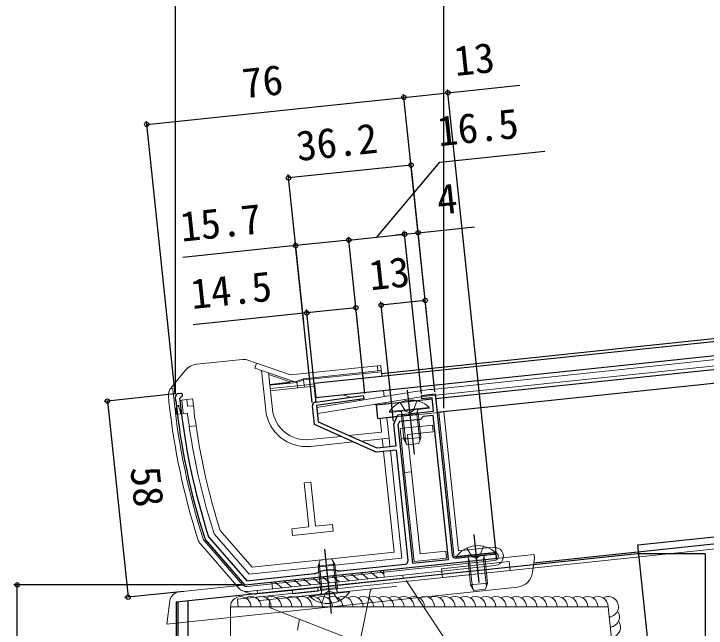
# Model space of a CAD drawing. Units: millimetres, scale not verified. Extents: x -525 to 525, y -783 to 779.
# Drawn here: x -412.5 to -209, y 287.4 to 467.9 of the extents above; entities that cross this region are included whole.
import ezdxf
from ezdxf.enums import TextEntityAlignment as Align

# ---------------------------------------------------------------- set-up
doc = ezdxf.new("R2010")
doc.units = ezdxf.units.MM
doc.header["$LTSCALE"] = 4
for name, color, linetype in [('0-2_YKK_11', 7, 'Continuous'), ('0-3_YKK_12', 2, 'Continuous'), ('0-5_YKK_D', 6, 'Continuous')]:
    doc.layers.add(name, color=color, linetype=linetype)
doc.layers.add('0-4_YKK_13', color=4, linetype='Continuous', lineweight=18)
doc.styles.add('ＭＳ ゴシック', font='')
doc.styles.get('ＭＳ ゴシック').set_extended_font_data('MS Gothic')

msp = doc.modelspace()

# ---------------------------------------------------------------- linework, layer by layer
at = {"layer": '0-2_YKK_11'}
for p, q in [((-364.11, 356.337), (-363.414, 356.41)), ((-364.895, 354.244), (-365, 355.238)), ((-316.498, 304.228), (-297.507, 306.224))]:
    msp.add_line(p, q, dxfattribs=at)
for points in [[(-323.862, 353.823), (-309.775, 355.813), (-309.636, 354.823), (-323.524, 352.86), (-323.015, 348.01), (-305.797, 340.345), (-300.15, 340.938), (-300.819, 347.305), (-299.599, 350.046), (-296.574, 350.364), (-296.379, 350.264), (-295.832, 350.321), (-295.662, 350.46), (-289.157, 351.143), (-289.575, 355.122), (-292.558, 354.808), (-292.663, 355.802), (-288.685, 356.221), (-283.709, 308.881)], [(-363.309, 355.416), (-363.754, 354.866), (-363.702, 354.369)], [(-296.617, 307.324), (-300.025, 339.745), (-305.992, 339.118), (-324.136, 347.196), (-324.717, 352.728)], [(-271.226, 307.78), (-344.522, 300.076), (-356.155, 313.459)], [(-355.241, 314.274), (-355.182, 314.169), (-344.026, 301.335), (-324.263, 303.412)], [(-282.61, 307.991), (-277.16, 308.564), (-276.886, 308.442), (-276.369, 308.496), (-276.126, 308.673), (-271.372, 309.172)]]:
    msp.add_lwpolyline(points, dxfattribs=at)
msp.add_lwpolyline([(-284.777, 307.562), (-289.23, 349.929), (-292.214, 349.616), (-292.926, 348.736), (-299.16, 348.081), (-299.592, 347.111), (-295.319, 306.454)], close=True, dxfattribs=at)
for centre, radius, start, end in [((-364.005, 355.343), 1, 96.00001, 185.99999), ((-363.362, 355.913), 0.5, 275.99999, 96.00001), ((-165.991, 375.149), 200, 185.99999, 197.86085), ((-165.991, 375.149), 198.8, 186.00001, 197.8313), ((-323.722, 352.832), 1, 98.04409, 185.99999), ((-355.4, 314.115), 1, 197.86075, 220.99993), ((-297.611, 307.219), 1, 276.00001, 5.99999), ((-282.715, 308.986), 1, 186.00001, 275.99999), ((-271.299, 308.476), 0.7, 275.99999, 96.00001), ((-324.577, 306.396), 3, 276.00002, 293.4754), ((-319.398, 294.472), 10, 78.52464, 113.47536), ((-316.812, 307.212), 3, 258.5246, 275.99998)]:
    msp.add_arc(centre, radius, start, end, dxfattribs=at)
at = {"layer": '0-3_YKK_12'}
for p, q in [((-324.207, 359.355), (-114.632, 381.382)), ((-304.401, 362.241), (-114.716, 382.178)), ((-288.541, 354.859), (-113.775, 373.227)), ((-288.123, 350.881), (-113.357, 369.249)), ((-296.85, 357.373), (-294.864, 338.477)), ((-305.946, 353.029), (-289.536, 354.754)), ((-305.528, 349.051), (-305.946, 353.029)), ((-305.528, 349.051), (-299.772, 349.656)), ((-259.669, 306.612), (-108.444, 322.507)), ((-277.308, 314.947), (-275.822, 300.811)), ((-319.106, 291.687), (-321.092, 310.583)), ((-209.309, 309.236), (-209.309, 56.534)), ((-276.563, 307.854), (-276.315, 305.497)), ((-259.745, 306.037), (-364.809, 294.994)), ((-319.733, 297.654), (-320.569, 305.61)), ((-364.809, 294.994), (-364.809, 288.895)), ((-364.309, 295.047), (-364.309, 56.534)), ((-361.309, 295.362), (-361.309, 56.534)), ((-364.809, 288.895), (-364.809, 56.534))]:
    msp.add_line(p, q, dxfattribs=at)
for points in [[(-324.207, 359.355), (-323.768, 355.178), (-114.193, 377.205)], [(-215.21, 179.564), (-229.112, 311.835), (-108.653, 324.496)], [(-209.309, 309.236), (-229.309, 309.236), (-259.745, 306.037)]]:
    msp.add_lwpolyline(points, dxfattribs=at)
at = {"layer": '0-4_YKK_13'}
for p, q in [((-114.068, 376.011), (-289.572, 357.566)), ((-345.255, 366.363), (-358.738, 364.946)), ((-341.128, 365.239), (-343.964, 366.216)), ((-341.616, 363.821), (-341.128, 365.239)), ((-331.17, 361.81), (-341.128, 365.239)), ((-305.643, 364.493), (-331.17, 361.81)), ((-305.486, 363.001), (-305.643, 364.493)), ((-362.101, 363.12), (-366.29, 357.946)), ((-339.689, 363.157), (-341.616, 363.821)), ((-339.689, 363.157), (-338.463, 351.491)), ((-337.603, 362.439), (-339.689, 363.157)), ((-337.603, 362.439), (-330.225, 359.899)), ((-336.474, 351.7), (-337.603, 362.439)), ((-327.366, 360.702), (-305.486, 363.001)), ((-304.453, 362.735), (-304.492, 363.106)), ((-304.317, 361.445), (-304.453, 362.735)), ((-331.402, 359.775), (-337.545, 361.89)), ((-329.302, 359.996), (-327.366, 360.702)), ((-327.327, 360.331), (-327.366, 360.702)), ((-327.17, 358.841), (-327.327, 360.331)), ((-337.245, 359.039), (-331.389, 359.654)), ((-331.367, 359.443), (-337.223, 358.827)), ((-329.263, 359.625), (-337.219, 358.789)), ((-337.115, 357.796), (-329.159, 358.632)), ((-324.371, 358.503), (-337.049, 357.17)), ((-330.225, 359.899), (-331.402, 359.775)), ((-331.402, 359.775), (-331.367, 359.443)), ((-330.225, 359.899), (-329.302, 359.996)), ((-329.263, 359.625), (-329.302, 359.996)), ((-329.159, 358.632), (-329.263, 359.625)), ((-329.159, 358.632), (-327.17, 358.841)), ((-329.093, 358.006), (-329.159, 358.632)), ((-327.17, 358.841), (-324.186, 359.155)), ((-327.104, 358.216), (-327.17, 358.841)), ((-324.371, 358.503), (-324.109, 358.425)), ((-366.29, 357.946), (-366.398, 357.813)), ((-365.741, 357.501), (-365.393, 354.191)), ((-323.457, 352.218), (-295.168, 356.817)), ((-303.685, 355.433), (-303.878, 357.268)), ((-367.05, 355.612), (-366.885, 354.034)), ((-361.614, 354.588), (-363.105, 354.432)), ((-363.105, 354.432), (-362.687, 350.454)), ((-359.923, 354.766), (-361.614, 354.588)), ((-361.404, 352.599), (-361.614, 354.588)), ((-315.955, 355.999), (-313.542, 355.281)), ((-311.241, 354.596), (-310.388, 354.343)), ((-294.006, 354.236), (-295.07, 351.392)), ((-363.446, 352.888), (-364.379, 352.79)), ((-363.55, 353.882), (-363.184, 350.401)), ((-361.404, 352.599), (-359.704, 352.778)), ((-323.169, 350.441), (-323.456, 352.218)), ((-306.424, 353.164), (-305.945, 353.021)), ((-303.46, 353.291), (-303.497, 353.64)), ((-290.381, 352.269), (-302.116, 351.036)), ((-302.09, 350.79), (-290.355, 352.023)), ((-298.979, 353.714), (-297.347, 351.152)), ((-290.381, 352.269), (-290.355, 352.023)), ((-363.483, 350.37), (-363.184, 350.401)), ((-363.184, 350.401), (-362.687, 350.454)), ((-361.453, 350.583), (-362.687, 350.454)), ((-287.612, 350.803), (-302.829, 349.204)), ((-302.116, 351.036), (-302.09, 350.79)), ((-298.563, 349.753), (-298.41, 350.367)), ((-293.59, 350.275), (-298.563, 349.753)), ((-298.132, 349.798), (-298.421, 350.696)), ((-296.145, 350.667), (-297.347, 351.152)), ((-296.145, 350.667), (-295.07, 351.392)), ((-294.021, 350.23), (-293.925, 351.168)), ((-293.59, 350.275), (-293.867, 350.844)), ((-286.121, 350.96), (-287.612, 350.803)), ((-283.212, 308.934), (-287.612, 350.803)), ((-286.121, 350.96), (-286.134, 351.09)), ((-281.825, 310.085), (-286.121, 350.96)), ((-302.829, 349.204), (-304.818, 348.995)), ((-304.818, 348.995), (-304.4, 345.017)), ((-302.201, 343.237), (-302.829, 349.204)), ((-360.914, 346.618), (-358.923, 346.827)), ((-289.435, 347.092), (-298.982, 346.089)), ((-298.982, 346.089), (-298.668, 343.105)), ((-289.226, 345.103), (-289.435, 347.092)), ((-304.4, 345.017), (-314.019, 344.005)), ((-296.784, 344.309), (-289.226, 345.103)), ((-296.679, 343.314), (-296.784, 344.309)), ((-316.406, 343.755), (-325.483, 342.801)), ((-325.274, 340.811), (-312.752, 342.128)), ((-310.365, 342.379), (-302.201, 343.237)), ((-304.194, 343.062), (-303.929, 340.541)), ((-304.191, 343.027), (-303.929, 340.541)), ((-301.94, 340.75), (-302.205, 343.271)), ((-298.668, 343.105), (-296.679, 343.314)), ((-292.869, 343.413), (-297.841, 342.89)), ((-296.868, 341.283), (-297.841, 342.89)), ((-296.679, 343.314), (-295.634, 333.369)), ((-292.869, 343.413), (-293.487, 341.639)), ((-293.487, 341.639), (-296.868, 341.283)), ((-303.804, 339.348), (-300.689, 309.711)), ((-298.491, 307.931), (-301.815, 339.557)), ((-297.623, 333.16), (-294.874, 307.004)), ((-293.094, 309.202), (-295.634, 333.369)), ((-325.171, 330.264), (-327.16, 330.055)), ((-327.16, 330.055), (-325.802, 317.127)), ((-323.812, 317.336), (-325.171, 330.264)), ((-108.288, 321.015), (-346.749, 295.952)), ((-318.84, 317.858), (-323.812, 317.336)), ((-318.631, 315.869), (-318.84, 317.858)), ((-342.456, 305.321), (-351.841, 316.118)), ((-325.802, 317.127), (-330.774, 316.604)), ((-330.774, 316.604), (-330.565, 314.615)), ((-330.565, 314.615), (-318.631, 315.869)), ((-353.621, 315.117), (-343.282, 303.223)), ((-357.664, 312.147), (-346.373, 299.157)), ((-356.532, 313.131), (-345.241, 300.141)), ((-274.427, 311.449), (-275.49, 308.604)), ((-300.689, 309.711), (-342.456, 305.321)), ((-285.536, 309.996), (-293.094, 309.202)), ((-285.327, 308.007), (-285.536, 309.996)), ((-271.424, 309.67), (-282.662, 308.489)), ((-270.801, 309.482), (-282.536, 308.248)), ((-282.511, 308.002), (-270.775, 309.235)), ((-271.581, 311.162), (-281.825, 310.085)), ((-279.399, 310.926), (-277.768, 308.365)), ((-270.801, 309.482), (-270.775, 309.235)), ((-259.59, 309.003), (-363.934, 298.036)), ((-343.952, 299.634), (-271.173, 307.283)), ((-343.282, 303.223), (-298.491, 307.931)), ((-322.469, 307.422), (-323.087, 305.648)), ((-319.087, 307.777), (-322.469, 307.422)), ((-318.114, 306.17), (-319.087, 307.777)), ((-294.874, 307.004), (-285.327, 308.007)), ((-282.536, 308.248), (-282.511, 308.002)), ((-278.983, 306.965), (-278.83, 307.579)), ((-274.01, 307.487), (-278.983, 306.965)), ((-278.552, 307.01), (-278.841, 307.908)), ((-276.565, 307.879), (-277.768, 308.365)), ((-276.666, 308.842), (-275.927, 301.804)), ((-276.565, 307.879), (-275.49, 308.604)), ((-274.441, 307.442), (-274.345, 308.38)), ((-274.441, 307.442), (-273.623, 299.665)), ((-274.01, 307.487), (-274.288, 308.057)), ((-274.01, 307.487), (-273.289, 300.625)), ((-343.795, 298.142), (-271.017, 305.791)), ((-318.114, 306.17), (-323.087, 305.648)), ((-322.688, 301.851), (-323.087, 305.648)), ((-322.268, 301.997), (-322.752, 306.608)), ((-318.156, 302.429), (-318.641, 307.04)), ((-317.715, 302.374), (-318.114, 306.17)), ((-278.983, 306.965), (-278.262, 300.103)), ((-278.552, 307.01), (-277.735, 299.233)), ((-336.665, 300.902), (-303.846, 304.352)), ((-313.338, 303.354), (-311.14, 301.574)), ((-310.525, 303.65), (-308.327, 301.87)), ((-307.712, 303.945), (-305.514, 302.165)), ((-304.899, 304.241), (-303.735, 303.299)), ((-303.637, 302.363), (-303.846, 304.352)), ((-286.809, 304.866), (-286.537, 302.28)), ((-336.456, 298.913), (-303.637, 302.363)), ((-333.028, 301.284), (-330.83, 299.504)), ((-330.215, 301.58), (-328.017, 299.8)), ((-327.402, 301.876), (-325.204, 300.096)), ((-324.589, 302.171), (-322.391, 300.391)), ((-322.365, 298.785), (-322.688, 301.851)), ((-321.935, 298.831), (-322.268, 301.997)), ((-321.776, 302.467), (-319.578, 300.687)), ((-298.062, 301.943), (-320.936, 299.539)), ((-318.964, 302.763), (-316.765, 300.983)), ((-317.823, 299.263), (-318.156, 302.429)), ((-317.393, 299.308), (-317.715, 302.374)), ((-316.151, 303.058), (-313.952, 301.278)), ((-298.062, 301.943), (-298.167, 302.937)), ((-297.226, 301.426), (-286.025, 284.503)), ((-367.494, 288.612), (-264.479, 299.44)), ((-339.073, 295.622), (-301.533, 299.567)), ((-336.665, 300.902), (-336.456, 298.913)), ((-335.841, 300.989), (-333.643, 299.209)), ((-332.871, 298.284), (-320.936, 299.539)), ((-323.07, 298.309), (-323.174, 299.304)), ((-317.393, 299.308), (-322.365, 298.785)), ((-317.823, 299.263), (-317.535, 298.365)), ((-317.393, 299.308), (-317.546, 298.694)), ((-301.533, 299.567), (-299.969, 299.732)), ((-273.289, 300.625), (-278.262, 300.103)), ((-277.288, 298.496), (-278.262, 300.103)), ((-273.289, 300.625), (-273.907, 298.851)), ((-330.529, 297.525), (-330.633, 298.52)), ((-330.529, 297.525), (-323.07, 298.309)), ((-325.575, 296.791), (-325.6, 297.038)), ((-313.839, 298.025), (-325.575, 296.791)), ((-322.365, 298.785), (-322.088, 298.216)), ((-321.935, 298.831), (-322.031, 297.892)), ((-321.949, 294.824), (-320.886, 297.669)), ((-319.81, 298.394), (-320.886, 297.669)), ((-319.81, 298.394), (-318.608, 297.908)), ((-316.976, 295.347), (-318.608, 297.908)), ((-313.839, 298.025), (-313.865, 298.271)), ((-307.671, 298.536), (-310.591, 284.187)), ((-273.907, 298.851), (-277.288, 298.496)), ((-366.595, 295.444), (-367.494, 288.612)), ((-346.509, 293.664), (-346.749, 295.952)), ((-340.637, 295.457), (-339.073, 295.622)), ((-337.28, 295.156), (-337.428, 294.428)), ((-348.809, 293.664), (-237.796, 293.664)), ((-348.809, 175.632), (-348.809, 293.664)), ((-336.815, 293.298), (-312.061, 283.547)), ((-328.479, 290.014), (-329.136, 286.785))]:
    msp.add_line(p, q, dxfattribs=at)
for points in [[(-323.169, 350.441), (-292.142, 355.486), (-113.88, 374.221)], [(-305.643, 364.493), (-304.648, 364.598), (-304.492, 363.106), (-305.486, 363.001)], [(-329.263, 359.625), (-327.327, 360.331), (-304.453, 362.735)], [(-364.8, 351.425), (-364.676, 350.245), (-363.483, 350.37)], [(-294.021, 350.23), (-293.853, 348.639), (-293.203, 342.453)], [(-293.59, 350.275), (-293.423, 348.684), (-292.869, 343.413)], [(-298.563, 349.753), (-298.395, 348.161), (-297.841, 342.89)], [(-298.132, 349.798), (-297.965, 348.207), (-297.315, 342.021)], [(-295.634, 333.369), (-297.623, 333.16), (-298.668, 343.105)], [(-259.59, 309.003), (-259.485, 308.009), (-260.045, 303.76)], [(-286.809, 304.866), (-266.919, 306.956), (-266.647, 304.371), (-286.537, 302.28)], [(-332.871, 298.284), (-340.827, 297.448), (-340.931, 298.443)], [(-95.274, 197.197), (-227.109, 183.34), (-227.109, 191.985), (-237.796, 293.664)]]:
    msp.add_lwpolyline(points, dxfattribs=at)
for centre, radius, start, end in [((-344.941, 363.379), 3, 71, 96), ((-358.215, 359.973), 5, 96, 141), ((-364.067, 355.925), 3, 141, 186), ((-366.238, 357.449), 0.5, 6, 96), ((-279.12, 258.113), 100, 95.99971, 99.23461), ((-165.991, 375.149), 202, 186, 197.86084), ((-165.991, 375.149), 200.5, 186, 197.86084), ((-363.053, 353.934), 0.5, 96, 186), ((-165.991, 375.149), 195, 186, 186.58766), ((-295.731, 346.732), 7.7, 45.98312, 146.01688), ((-165.991, 375.149), 195, 186.58766, 188.35126), ((-165.991, 375.149), 197, 187.16345, 188.32737), ((-326.529, 352.746), 12, 186, 276), ((-326.529, 352.746), 10, 186, 276), ((-298.992, 350.512), 0.6, 346.03043, 96), ((-293.328, 351.107), 0.6, 96, 205.96957), ((-165.991, 375.149), 197, 188.32737, 197.74204), ((-165.991, 375.149), 195, 188.35126, 197.6214), ((-355.4, 314.115), 1.5, 197.86084, 221), ((-355.4, 314.115), 3, 197.86084, 221), ((-276.152, 303.944), 7.7, 45.98312, 146.01688), ((-271.299, 308.476), 2.7, 276, 96), ((-271.299, 308.476), 1.2, 276, 96), ((-282.715, 308.986), 0.5, 186, 276), ((-279.412, 307.724), 0.6, 346.03043, 96), ((-273.748, 308.319), 0.6, 96, 205.96957), ((-265.002, 304.412), 5, 276, 352.5), ((-344.109, 301.125), 3, 221, 276), ((-344.109, 301.125), 1.5, 221, 276), ((-336.196, 307.725), 7.7, 267.19028, 267.2009), ((-363.621, 295.053), 3, 96, 172.5), ((-341.559, 304.41), 7, 242.39951, 276), ((-320.224, 302.329), 7.7, 225.98312, 326.01688), ((-322.628, 297.953), 0.6, 276, 25.96957), ((-316.963, 298.549), 0.6, 166.03043, 276), ((-307.088, 298.376), 0.604, 93.09842, 164.70595), ((-345.809, 293.664), 3, 0, 180), ((-342.809, 293.664), 3, 0, 120), ((-339.809, 293.664), 3, 0, 120), ((-336.809, 293.664), 3, 0, 120), ((-337.77, 295.256), 0.5, 348.5, 96), ((-333.809, 293.664), 3, 0, 120), ((-330.809, 293.664), 3, 0, 120), ((-327.809, 293.664), 3, 0, 120), ((-324.809, 293.664), 3, 0, 120), ((-321.809, 293.664), 3, 0, 120), ((-318.809, 293.664), 3, 0, 120), ((-315.809, 293.664), 3, 0, 120), ((-312.809, 293.664), 3, 0, 120), ((-309.809, 293.664), 3, 0, 120), ((-306.809, 293.664), 3, 0, 120), ((-303.809, 293.664), 3, 0, 120), ((-300.809, 293.664), 3, 0, 120), ((-297.809, 293.664), 3, 0, 120), ((-294.809, 293.664), 3, 0, 120), ((-291.809, 293.664), 3, 0, 120), ((-288.809, 293.664), 3, 0, 120), ((-285.809, 293.664), 3, 0, 120), ((-282.809, 293.664), 3, 0, 120), ((-279.809, 293.664), 3, 0, 120), ((-276.809, 293.664), 3, 0, 120), ((-273.809, 293.664), 3, 0, 120), ((-270.809, 293.664), 3, 0, 120), ((-267.809, 293.664), 3, 0, 120), ((-264.809, 293.664), 3, 0, 120), ((-261.809, 293.664), 3, 0, 120), ((-258.809, 293.664), 3, 0, 120), ((-255.809, 293.664), 3, 0, 120), ((-252.809, 293.664), 3, 0, 120), ((-249.809, 293.664), 3, 0, 120), ((-246.809, 293.664), 3, 0, 120), ((-243.809, 293.664), 3, 0, 120), ((-240.809, 293.664), 3, 0, 120), ((-237.796, 293.664), 3, 276, 120.14459), ((-336.448, 294.229), 1, 168.5, 248.5), ((-237.482, 290.681), 3, 276, 36), ((-237.169, 287.697), 3, 276, 36)]:
    msp.add_arc(centre, radius, start, end, dxfattribs=at)
msp.add_ellipse((-364.118, 350.303), major_axis=(-0.261, 2.486), ratio=0.255319, start_param=4.712389, end_param=7.3590475, dxfattribs=at)
at = {"layer": '0-5_YKK_D'}
for p, q in [((-365, 356.238), (-365, 517.954)), ((-365, 357.238), (-365, 497.954)), ((-286.134, 352.09), (-286.134, 497.954)), ((-286.134, 352.09), (-286.134, 497.954)), ((-270.707, 309.544), (-285.02, 445.724)), ((-291.298, 381.084), (-297.949, 444.366)), ((-288.751, 356.848), (-297.949, 444.366)), ((-373.428, 435.427), (-297.845, 443.371)), ((-365.105, 356.233), (-373.533, 436.421)), ((-295.754, 423.481), (-331.756, 419.697)), ((-291.298, 381.084), (-295.858, 424.475)), ((-327.3, 377.3), (-331.86, 420.691)), ((-293.664, 403.59), (-277.087, 405.332)), ((-314.051, 401.447), (-297.642, 403.172)), ((-297.642, 403.172), (-300.178, 402.905)), ((-296.561, 392.894), (-297.746, 404.166)), ((-292.715, 356.3), (-297.746, 404.166)), ((-297.642, 403.172), (-293.664, 403.59)), ((-291.298, 381.084), (-293.768, 404.585)), ((-324.821, 353.722), (-329.77, 400.801)), ((-309.419, 357.377), (-314.156, 402.442)), ((-309.315, 356.383), (-314.156, 402.442)), ((-288.751, 356.848), (-291.677, 384.694)), ((-309.315, 356.383), (-312.065, 382.551)), ((-300.915, 348.22), (-304.606, 383.335)), ((-291.573, 383.7), (-304.502, 382.341)), ((-323.599, 353.567), (-326.486, 381.036)), ((-365.105, 356.233), (-385.969, 354.04)), ((-384.974, 354.144), (-378.912, 296.462)), ((-345.367, 300.093), (-412.466, 300.093)), ((-411.466, -55.903), (-411.466, 300.093)), ((-362.515, 298.185), (-379.906, 296.357))]:
    msp.add_line(p, q, dxfattribs=at)
for points in [[(-297.844, 443.371), (-284.916, 444.73), (-263.755, 446.954)], [(-305.847, 402.31), (-287.242, 424.375), (-256.412, 427.616)], [(-314.051, 401.447), (-329.665, 399.806), (-362.828, 396.321)], [(-311.961, 381.557), (-326.381, 380.041), (-359.747, 376.534)]]:
    msp.add_lwpolyline(points, dxfattribs=at)
for centre in [(-297.845, 443.371), (-297.844, 443.371), (-284.916, 444.73), (-373.428, 435.427), (-295.754, 423.481), (-331.756, 419.697), (-297.642, 403.172), (-297.642, 403.172), (-293.664, 403.59), (-314.051, 401.447), (-314.051, 401.447), (-329.665, 399.806), (-304.502, 382.341), (-291.573, 383.7), (-326.381, 380.041), (-311.961, 381.557), (-384.974, 354.144), (-411.466, 300.093), (-378.912, 296.462)]:
    msp.add_circle(centre, 0.637, dxfattribs=at)

# ---------------------------------------------------------------- texts
at = {"layer": '0-5_YKK_D', "style": 'ＭＳ ゴシック'}
for s, rotation, p in [('13', 6, (-282.43, 447.002)), ('76', 6, (-344.627, 440.465)), ('16.5', 6, (-287.293, 426.381)), ('36.2', 6, (-328.746, 422.024)), ('4', 6, (-287.422, 406.257)), ('15.7', 6, (-362.879, 398.326)), ('13', 6, (-307.4, 384.047)), ('14.5', 6, (-359.798, 378.54)), ('58', 276, (-380.87, 334.225))]:
    msp.add_text(s, height=8.798, rotation=rotation, dxfattribs=at).set_placement(p, align=Align.BOTTOM_LEFT)

doc.saveas('drawing.dxf')
